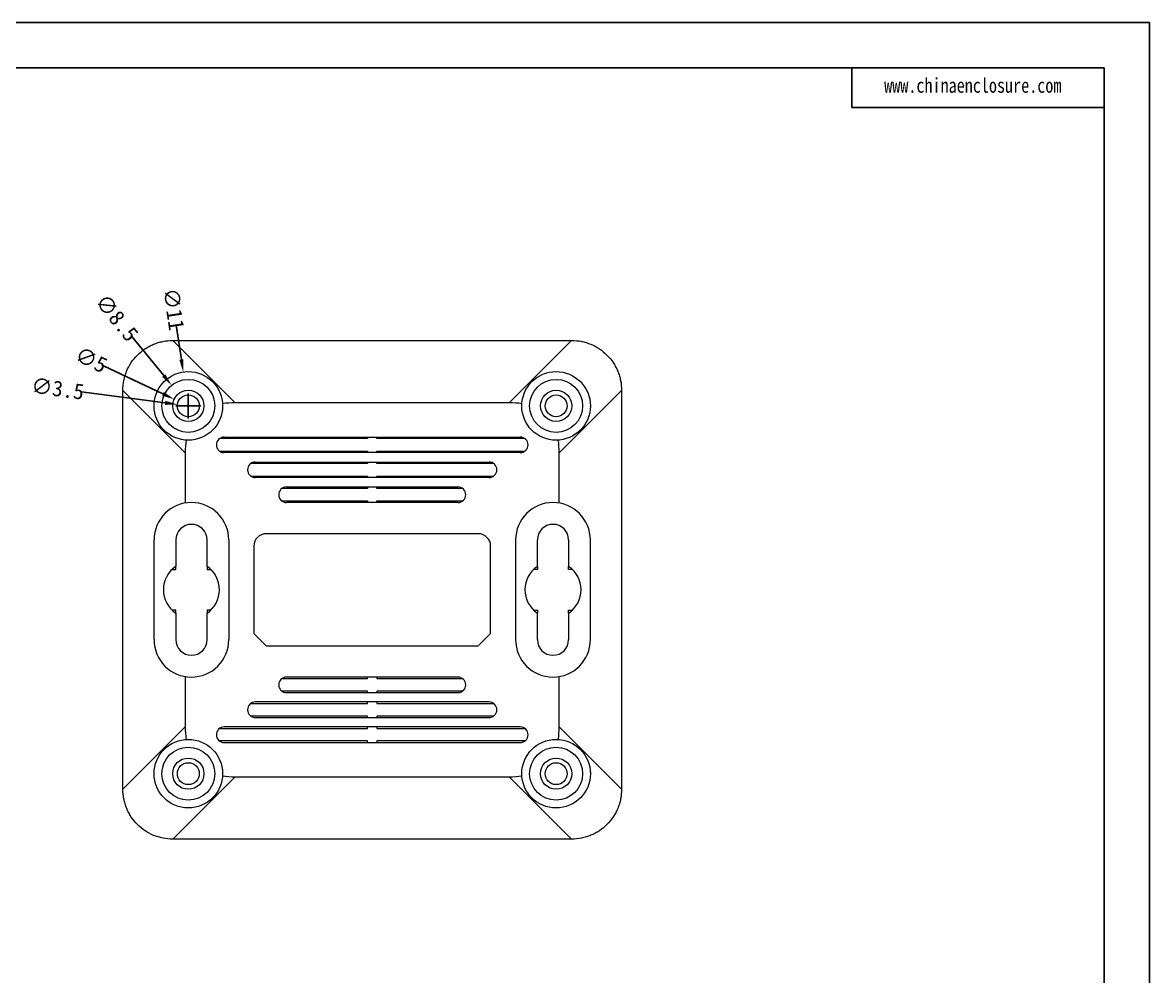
# Model space of a CAD drawing. Header units: millimetres. Extents: x -2962 to -2022, y 1998 to 2304.
# Drawn here: x -2203 to -2022.2, y 2151.3 to 2304.3 of the extents above; entities that cross this region are included whole.
import ezdxf

# ---------------------------------------------------------------- set-up
doc = ezdxf.new("R2010")
doc.units = ezdxf.units.MM
doc.layers.add('文字', color=81, linetype='Continuous')
doc.styles.add('宋体', font='', dxfattribs={"width": 0.8, "height": 3.5})
doc.styles.get('宋体').set_extended_font_data('SimSun')
doc.dimstyles.new('2.5', dxfattribs={"dimtxt": 2.5, "dimasz": 2, "dimexe": 0.18, "dimexo": 0.0625, "dimgap": 0.09, "dimtad": 0, "dimdsep": 46, "dimtxsty": 'Standard', "dimcen": 2, "dimclrd": 3, "dimclre": 3, "dimclrt": 256, "dimadec": 0, "dimazin": 2, "dimtfac": 1, "dimtofl": 0, "dimtmove": 0, "dimatfit": 3, "dimfxl": 0, "dimtolj": 1, "dimtzin": 0, "dimarcsym": 0})

# ---------------------------------------------------------------- blocks, each defined once
blk = doc.blocks.new('*D218')
at = {"color": 3, "lineweight": -2, "transparency": 16777216}
for p, q in [((-2193.56, 2245.1), (-2180.14, 2243.33)), ((-2176.42, 2240.84), (-2176.42, 2244.84)), ((-2178.42, 2242.84), (-2174.42, 2242.84))]:
    blk.add_line(p, q, dxfattribs=at)
at = {"color": 3, "transparency": 16777216}
blk.add_solid([(-2180.09, 2243.66), (-2180.18, 2243), (-2178.16, 2243.07)], dxfattribs=at)
at = {"layer": 'Defpoints', "color": 0, "transparency": 16777216}
for p in [(-2178.16, 2243.07), (-2174.69, 2242.61)]:
    blk.add_point(p, dxfattribs=at)
at = {"transparency": 16777216, "insert": (-2197.37, 2245.6), "char_height": 2.5, "attachment_point": 5, "rotation": 352.4839}
blk.add_mtext('\\A1;∅3.5', dxfattribs=at)
blk = doc.blocks.new('*D219')
at = {"color": 3, "lineweight": -2, "transparency": 16777216}
for p, q in [((-2190.04, 2249.29), (-2180.49, 2244.77)), ((-2176.42, 2240.84), (-2176.42, 2244.84)), ((-2178.42, 2242.84), (-2174.42, 2242.84))]:
    blk.add_line(p, q, dxfattribs=at)
at = {"color": 3, "transparency": 16777216}
blk.add_solid([(-2180.34, 2245.07), (-2180.63, 2244.46), (-2178.68, 2243.91)], dxfattribs=at)
at = {"layer": 'Defpoints', "color": 0, "transparency": 16777216}
for p in [(-2178.68, 2243.91), (-2174.16, 2241.77)]:
    blk.add_point(p, dxfattribs=at)
at = {"transparency": 16777216, "insert": (-2192, 2250.23), "char_height": 2.5, "attachment_point": 5, "rotation": 334.6386}
blk.add_mtext('\\A1;∅5', dxfattribs=at)
blk = doc.blocks.new('*D220')
at = {"color": 3, "lineweight": -2, "transparency": 16777216}
for p, q in [((-2185.46, 2253.99), (-2180.36, 2247.69)), ((-2176.42, 2240.84), (-2176.42, 2244.84)), ((-2178.42, 2242.84), (-2174.42, 2242.84))]:
    blk.add_line(p, q, dxfattribs=at)
at = {"color": 3, "transparency": 16777216}
blk.add_solid([(-2180.1, 2247.9), (-2180.61, 2247.48), (-2179.1, 2246.14)], dxfattribs=at)
at = {"layer": 'Defpoints', "color": 0, "transparency": 16777216}
for p in [(-2179.1, 2246.14), (-2173.74, 2239.54)]:
    blk.add_point(p, dxfattribs=at)
at = {"transparency": 16777216, "insert": (-2187.88, 2256.97), "char_height": 2.5, "attachment_point": 5, "rotation": 309.0297}
blk.add_mtext('\\A1;∅8.5', dxfattribs=at)
blk = doc.blocks.new('*D221')
at = {"color": 3, "lineweight": -2, "transparency": 16777216}
for p, q in [((-2178.35, 2255.79), (-2177.53, 2250.26)), ((-2176.42, 2240.84), (-2176.42, 2244.84)), ((-2178.42, 2242.84), (-2174.42, 2242.84))]:
    blk.add_line(p, q, dxfattribs=at)
at = {"color": 3, "transparency": 16777216}
blk.add_solid([(-2177.2, 2250.31), (-2177.86, 2250.21), (-2177.23, 2248.28)], dxfattribs=at)
at = {"layer": 'Defpoints', "color": 0, "transparency": 16777216}
for p in [(-2177.23, 2248.28), (-2175.61, 2237.4)]:
    blk.add_point(p, dxfattribs=at)
at = {"transparency": 16777216, "insert": (-2178.73, 2258.35), "char_height": 2.5, "attachment_point": 5, "rotation": 278.4752}
blk.add_mtext('\\A1;∅11', dxfattribs=at)

msp = doc.modelspace()

# ---------------------------------------------------------------- linework, layer by layer
for p, q in [((-2455.087, 2304.337), (-2022.233, 2304.337)), ((-2022.233, 2304.337), (-2022.233, 1998.279)), ((-2443.886, 2297.05), (-2029.52, 2297.05)), ((-2070.004, 2297.05), (-2070.004, 2290.725)), ((-2029.52, 2297.05), (-2029.52, 2005.566)), ((-2070.004, 2290.725), (-2029.52, 2290.725))]:
    msp.add_line(p, q)
at = {"color": 7, "linetype": 'Continuous', "lineweight": 15}
for p, q in [((-2178.92, 2253.338), (-2178.879, 2253.338)), ((-2178.879, 2253.338), (-2168.879, 2243.338)), ((-2178.879, 2253.338), (-2114.961, 2253.338)), ((-2124.961, 2243.338), (-2114.961, 2253.338)), ((-2114.961, 2253.338), (-2114.92, 2253.338)), ((-2186.92, 2245.297), (-2186.92, 2245.338)), ((-2106.92, 2245.338), (-2106.92, 2245.297)), ((-2176.92, 2235.297), (-2186.92, 2245.297)), ((-2186.92, 2181.379), (-2186.92, 2245.297)), ((-2106.92, 2245.297), (-2116.92, 2235.297)), ((-2106.92, 2245.297), (-2106.92, 2181.379)), ((-2124.961, 2243.338), (-2168.879, 2243.338)), ((-2147.67, 2237.588), (-2171.42, 2237.588)), ((-2170.67, 2237.838), (-2123.17, 2237.838)), ((-2147.67, 2237.838), (-2147.67, 2237.588)), ((-2146.17, 2237.588), (-2146.17, 2237.838)), ((-2122.42, 2237.588), (-2146.17, 2237.588)), ((-2176.92, 2235.297), (-2176.92, 2227.254)), ((-2171.42, 2235.588), (-2147.67, 2235.588)), ((-2123.17, 2235.338), (-2170.67, 2235.338)), ((-2147.67, 2235.588), (-2147.67, 2235.338)), ((-2146.17, 2235.338), (-2146.17, 2235.588)), ((-2146.17, 2235.588), (-2122.42, 2235.588)), ((-2116.92, 2227.254), (-2116.92, 2235.297)), ((-2147.67, 2233.588), (-2166.42, 2233.588)), ((-2165.67, 2233.838), (-2128.17, 2233.838)), ((-2147.67, 2233.838), (-2147.67, 2233.588)), ((-2146.17, 2233.588), (-2146.17, 2233.838)), ((-2127.42, 2233.588), (-2146.17, 2233.588)), ((-2166.42, 2231.588), (-2147.67, 2231.588)), ((-2128.17, 2231.338), (-2165.67, 2231.338)), ((-2147.67, 2231.588), (-2147.67, 2231.338)), ((-2146.17, 2231.588), (-2127.42, 2231.588)), ((-2146.17, 2231.338), (-2146.17, 2231.588)), ((-2147.67, 2229.588), (-2161.42, 2229.588)), ((-2160.67, 2229.838), (-2133.17, 2229.838)), ((-2147.67, 2229.838), (-2147.67, 2229.588)), ((-2146.17, 2229.588), (-2146.17, 2229.838)), ((-2132.42, 2229.588), (-2146.17, 2229.588)), ((-2161.42, 2227.588), (-2147.67, 2227.588)), ((-2133.17, 2227.338), (-2160.67, 2227.338)), ((-2147.67, 2227.588), (-2147.67, 2227.338)), ((-2146.17, 2227.588), (-2132.42, 2227.588)), ((-2146.17, 2227.338), (-2146.17, 2227.588)), ((-2129.92, 2222.338), (-2163.92, 2222.338)), ((-2181.92, 2205.338), (-2181.92, 2221.338)), ((-2178.42, 2221.338), (-2178.42, 2217.08)), ((-2173.42, 2217.08), (-2173.42, 2221.338)), ((-2169.92, 2221.338), (-2169.92, 2205.338)), ((-2165.92, 2220.338), (-2165.92, 2206.338)), ((-2127.92, 2206.338), (-2127.92, 2220.338)), ((-2123.92, 2221.338), (-2123.92, 2205.338)), ((-2120.42, 2217.08), (-2120.42, 2221.338)), ((-2115.42, 2221.338), (-2115.42, 2217.08)), ((-2111.92, 2205.338), (-2111.92, 2221.338)), ((-2179.033, 2216.588), (-2178.42, 2216.588)), ((-2178.42, 2216.588), (-2178.42, 2217.08)), ((-2173.42, 2217.08), (-2173.42, 2216.588)), ((-2173.42, 2216.588), (-2172.808, 2216.588)), ((-2120.42, 2216.588), (-2121.033, 2216.588)), ((-2120.42, 2217.08), (-2120.42, 2216.588)), ((-2115.42, 2216.588), (-2115.42, 2217.08)), ((-2114.808, 2216.588), (-2115.42, 2216.588)), ((-2178.42, 2210.088), (-2179.033, 2210.088)), ((-2178.42, 2209.597), (-2178.42, 2210.088)), ((-2178.42, 2209.597), (-2178.42, 2205.338)), ((-2173.42, 2210.088), (-2173.42, 2209.597)), ((-2172.808, 2210.088), (-2173.42, 2210.088)), ((-2173.42, 2205.338), (-2173.42, 2209.597)), ((-2121.033, 2210.088), (-2120.42, 2210.088)), ((-2120.42, 2210.088), (-2120.42, 2209.597)), ((-2120.42, 2205.338), (-2120.42, 2209.597)), ((-2115.42, 2209.597), (-2115.42, 2210.088)), ((-2115.42, 2210.088), (-2114.808, 2210.088)), ((-2115.42, 2209.597), (-2115.42, 2205.338)), ((-2165.92, 2206.338), (-2163.92, 2204.338)), ((-2129.92, 2204.338), (-2127.92, 2206.338)), ((-2163.92, 2204.338), (-2129.92, 2204.338)), ((-2176.92, 2199.422), (-2176.92, 2191.379)), ((-2161.42, 2199.088), (-2147.67, 2199.088)), ((-2133.17, 2199.338), (-2160.67, 2199.338)), ((-2147.67, 2199.088), (-2147.67, 2199.338)), ((-2146.17, 2199.338), (-2146.17, 2199.088)), ((-2146.17, 2199.088), (-2132.42, 2199.088)), ((-2116.92, 2191.379), (-2116.92, 2199.422)), ((-2147.67, 2197.088), (-2161.42, 2197.088)), ((-2160.67, 2196.838), (-2133.17, 2196.838)), ((-2147.67, 2196.838), (-2147.67, 2197.088)), ((-2132.42, 2197.088), (-2146.17, 2197.088)), ((-2146.17, 2197.088), (-2146.17, 2196.838)), ((-2166.42, 2195.088), (-2147.67, 2195.088)), ((-2128.17, 2195.338), (-2165.67, 2195.338)), ((-2147.67, 2195.088), (-2147.67, 2195.338)), ((-2146.17, 2195.338), (-2146.17, 2195.088)), ((-2146.17, 2195.088), (-2127.42, 2195.088)), ((-2147.67, 2193.088), (-2166.42, 2193.088)), ((-2147.67, 2192.838), (-2147.67, 2193.088)), ((-2146.17, 2193.088), (-2146.17, 2192.838)), ((-2127.42, 2193.088), (-2146.17, 2193.088)), ((-2186.92, 2181.379), (-2176.92, 2191.379)), ((-2171.42, 2191.088), (-2147.67, 2191.088)), ((-2123.17, 2191.338), (-2170.67, 2191.338)), ((-2165.67, 2192.838), (-2128.17, 2192.838)), ((-2147.67, 2191.088), (-2147.67, 2191.338)), ((-2146.17, 2191.338), (-2146.17, 2191.088)), ((-2146.17, 2191.088), (-2122.42, 2191.088)), ((-2116.92, 2191.379), (-2106.92, 2181.379)), ((-2147.67, 2189.088), (-2171.42, 2189.088)), ((-2170.67, 2188.838), (-2123.17, 2188.838)), ((-2147.67, 2188.838), (-2147.67, 2189.088)), ((-2146.17, 2189.088), (-2146.17, 2188.838)), ((-2122.42, 2189.088), (-2146.17, 2189.088)), ((-2168.879, 2183.338), (-2178.879, 2173.338)), ((-2168.879, 2183.338), (-2124.961, 2183.338)), ((-2114.961, 2173.338), (-2124.961, 2183.338)), ((-2186.92, 2181.338), (-2186.92, 2181.379)), ((-2106.92, 2181.379), (-2106.92, 2181.338)), ((-2178.879, 2173.338), (-2178.92, 2173.338)), ((-2114.961, 2173.338), (-2178.879, 2173.338)), ((-2114.92, 2173.338), (-2114.961, 2173.338))]:
    msp.add_line(p, q, dxfattribs=at)
for centre, radius in [((-2176.42, 2242.838), 5.5), ((-2117.42, 2242.838), 5.5), ((-2176.42, 2242.838), 4.25), ((-2176.42, 2242.838), 2.5), ((-2117.42, 2242.838), 4.25), ((-2117.42, 2242.838), 2.5), ((-2176.42, 2242.838), 1.75), ((-2117.42, 2242.838), 1.75), ((-2176.42, 2183.838), 5.5), ((-2117.42, 2183.838), 5.5), ((-2176.42, 2183.838), 4.25), ((-2117.42, 2183.838), 4.25), ((-2176.42, 2183.838), 2.5), ((-2117.42, 2183.838), 2.5), ((-2176.42, 2183.838), 1.75), ((-2117.42, 2183.838), 1.75)]:
    msp.add_circle(centre, radius, dxfattribs=at)
for centre, radius, start, end in [((-2170.67, 2236.588), 1.25, 90, 270), ((-2123.17, 2236.588), 1.25, 270, 90), ((-2165.67, 2232.588), 1.25, 90, 270), ((-2128.17, 2232.588), 1.25, 270, 90), ((-2160.67, 2228.588), 1.25, 90, 270), ((-2133.17, 2228.588), 1.25, 270, 90), ((-2175.92, 2221.338), 6, 0, 180), ((-2117.92, 2221.338), 6, 0, 180), ((-2175.92, 2221.338), 2.5, 0, 180), ((-2117.92, 2221.338), 2.5, 0, 180), ((-2163.92, 2220.338), 2, 90, 180), ((-2129.92, 2220.338), 2, 0, 90), ((-2175.92, 2213.338), 4.5, 123.74899, 236.25101), ((-2175.92, 2213.338), 4.5, 303.74899, 56.25101), ((-2117.92, 2213.338), 4.5, 123.74899, 236.25101), ((-2117.92, 2213.338), 4.5, 303.74899, 56.25101), ((-2175.92, 2205.338), 6, 180, 0), ((-2175.92, 2205.338), 2.5, 180, 0), ((-2117.92, 2205.338), 6, 180, 0), ((-2117.92, 2205.338), 2.5, 180, 0), ((-2160.67, 2198.088), 1.25, 90, 270), ((-2133.17, 2198.088), 1.25, 270, 90), ((-2165.67, 2194.088), 1.25, 90, 270), ((-2128.17, 2194.088), 1.25, 270, 90), ((-2170.67, 2190.088), 1.25, 90, 270), ((-2123.17, 2190.088), 1.25, 270, 90)]:
    msp.add_arc(centre, radius, start, end, dxfattribs=at)
for centre, major_axis, start_param, end_param in [((-1967.86, 2034.278), (207.04, -207.04), 3.0024692, 3.0407767), ((-2325.98, 2034.278), (207.04, 207.04), 0.100816, 0.1391234), ((-1967.86, 2034.278), (207.04, -207.04), 3.2424086, 3.2807161), ((-2325.98, 2034.278), (207.04, 207.04), 6.1440619, 6.1823693), ((-1967.86, 2392.398), (207.04, 207.04), 3.0024692, 3.0407767), ((-2325.98, 2392.398), (207.04, -207.04), 0.100816, 0.1391234), ((-1967.86, 2392.398), (207.04, 207.04), 3.2424086, 3.2807161), ((-2325.98, 2392.398), (207.04, -207.04), 6.1440619, 6.1823693)]:
    msp.add_ellipse(centre, major_axis=major_axis, ratio=0.140028, start_param=start_param, end_param=end_param, dxfattribs=at)
for points in [[(-2186.92, 2245.338), (-2186.92, 2245.867), (-2186.868, 2246.386), (-2186.716, 2247.152), (-2186.653, 2247.406), (-2186.501, 2247.908), (-2186.411, 2248.158), (-2186.111, 2248.884), (-2185.865, 2249.343), (-2185.285, 2250.212), (-2184.948, 2250.624), (-2184.21, 2251.362), (-2183.808, 2251.693), (-2183.153, 2252.132), (-2182.926, 2252.268), (-2182.464, 2252.515), (-2182.229, 2252.627), (-2181.748, 2252.826), (-2181.502, 2252.915), (-2181.002, 2253.067), (-2180.746, 2253.132), (-2179.971, 2253.286), (-2179.448, 2253.338), (-2178.92, 2253.338)], [(-2114.92, 2253.338), (-2114.392, 2253.338), (-2113.872, 2253.286), (-2113.106, 2253.134), (-2112.853, 2253.071), (-2112.35, 2252.919), (-2112.101, 2252.83), (-2111.375, 2252.529), (-2110.915, 2252.283), (-2110.046, 2251.703), (-2109.634, 2251.366), (-2108.896, 2250.628), (-2108.565, 2250.226), (-2108.126, 2249.571), (-2107.99, 2249.344), (-2107.743, 2248.882), (-2107.632, 2248.647), (-2107.432, 2248.166), (-2107.344, 2247.921), (-2107.191, 2247.42), (-2107.127, 2247.164), (-2106.972, 2246.389), (-2106.92, 2245.867), (-2106.92, 2245.338)], [(-2178.92, 2173.338), (-2179.448, 2173.338), (-2179.968, 2173.39), (-2180.734, 2173.542), (-2180.988, 2173.606), (-2181.49, 2173.758), (-2181.739, 2173.847), (-2182.466, 2174.148), (-2182.925, 2174.393), (-2183.794, 2174.973), (-2184.206, 2175.311), (-2184.944, 2176.048), (-2185.275, 2176.45), (-2185.714, 2177.106), (-2185.85, 2177.333), (-2186.097, 2177.794), (-2186.209, 2178.03), (-2186.408, 2178.511), (-2186.496, 2178.756), (-2186.649, 2179.256), (-2186.714, 2179.513), (-2186.868, 2180.288), (-2186.92, 2180.81), (-2186.92, 2181.338)], [(-2106.92, 2181.338), (-2106.92, 2180.81), (-2106.972, 2180.291), (-2107.124, 2179.524), (-2107.187, 2179.271), (-2107.34, 2178.769), (-2107.429, 2178.519), (-2107.73, 2177.793), (-2107.975, 2177.333), (-2108.555, 2176.464), (-2108.893, 2176.052), (-2109.63, 2175.314), (-2110.032, 2174.983), (-2110.688, 2174.545), (-2110.915, 2174.408), (-2111.376, 2174.161), (-2111.612, 2174.05), (-2112.093, 2173.85), (-2112.338, 2173.762), (-2112.838, 2173.609), (-2113.094, 2173.545), (-2113.869, 2173.39), (-2114.392, 2173.338), (-2114.92, 2173.338)]]:
    msp.add_open_spline(points, degree=3, knots=[0, 0, 0, 0, 0.125, 0.125, 0.1875, 0.1875, 0.25, 0.25, 0.375, 0.375, 0.5, 0.5, 0.625, 0.625, 0.6875, 0.6875, 0.75, 0.75, 0.8125, 0.8125, 0.875, 0.875, 1, 1, 1, 1], dxfattribs=at)

# ---------------------------------------------------------------- texts
at = {"layer": '文字', "color": 0, "insert": (-2064.789, 2295.448), "char_height": 2.37505, "width": 41.72742, "attachment_point": 1, "style": '宋体'}
msp.add_mtext('www.chinaenclosure.com', dxfattribs=at)

# ---------------------------------------------------------------- dimensions: what is measured, and where the dimension line sits
for p1, p2, picture, middle in [((-2175.61, 2237.398), (-2177.231, 2248.278), '*D221', (-2178.732, 2258.354)), ((-2173.744, 2239.537), (-2179.096, 2246.14), '*D220', (-2187.879, 2256.974)), ((-2174.161, 2241.767), (-2178.679, 2243.909), '*D219', (-2192.005, 2250.225)), ((-2174.685, 2242.609), (-2178.155, 2243.067), '*D218', (-2197.366, 2245.602))]:
    dim = msp.add_diameter_dim_2p(p1=p1, p2=p2, dimstyle='2.5')
    dim.commit()
    dim.dimension.update_dxf_attribs({"geometry": picture, "text_midpoint": middle, "dimtype": 163})

doc.saveas('drawing.dxf')
